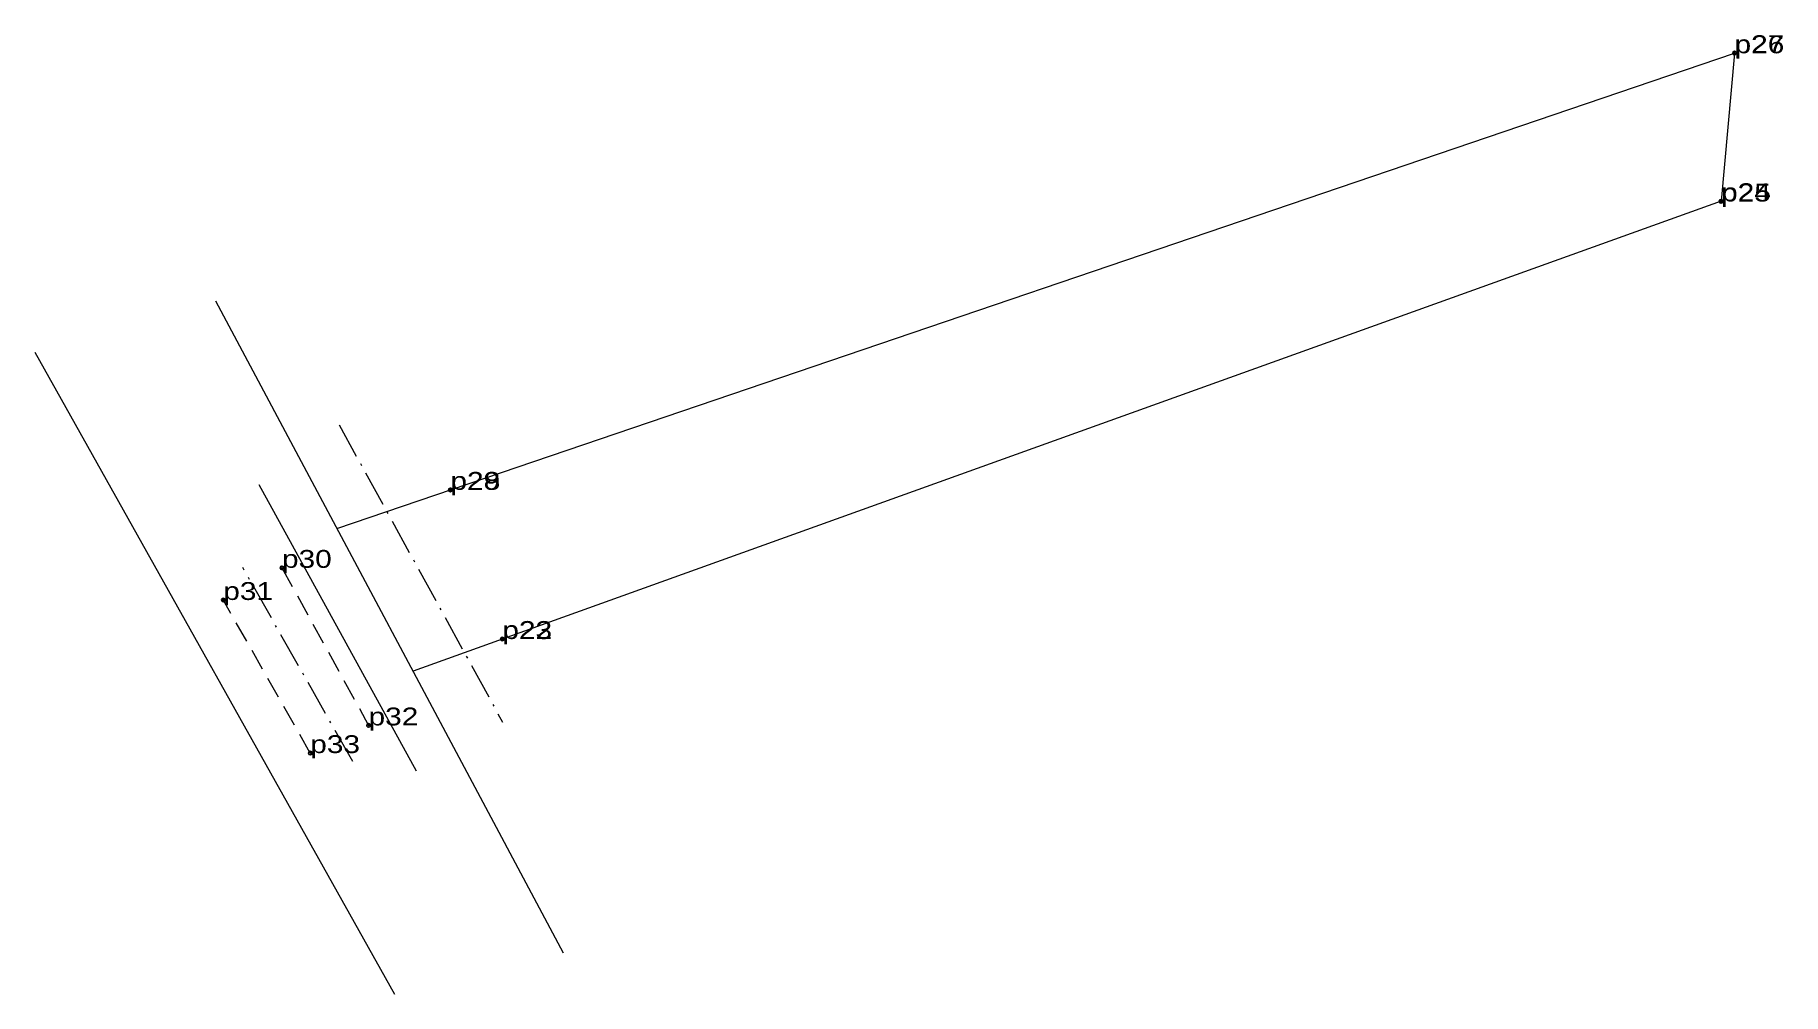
# Model space of a CAD drawing. Header units: metres. Extents: x 544392 to 544569, y 1834404 to 1834501.
import ezdxf

# ---------------------------------------------------------------- set-up
doc = ezdxf.new("R2010")
doc.units = ezdxf.units.M
doc.header["$LTSCALE"] = 0.72
doc.header["$PDMODE"] = 32
doc.header["$PDSIZE"] = 0.36
doc.linetypes.add('DOT_DASHED', pattern=[7.7, 5, -1.2, 0.3, -1.2])
doc.linetypes.add('MEDIUM_DASHED', pattern=[4.5, 3, -1.5])
for name, color, linetype, lineweight in [('10', 7, 'Continuous', 13), ('22', 7, 'MEDIUM_DASHED', 13), ('30', 7, 'DOT_DASHED', 13), ('31', 7, 'Continuous', 13), ('42', 7, 'Continuous', 13)]:
    doc.layers.add(name, color=color, linetype=linetype, lineweight=lineweight)
doc.layers.add('12', color=7, linetype='Continuous')
doc.layers.add('7', color=7, linetype='Continuous')

msp = doc.modelspace()

# ---------------------------------------------------------------- linework, layer by layer
at = {"layer": '10'}
msp.add_lwpolyline([(544422.88, 1834450.95), (544563.81, 1834498.88), (544562.46, 1834483.95), (544430.56, 1834436.56)], dxfattribs=at)
at = {"layer": '22', "linetype": 'DOT_DASHED'}
msp.add_line((544424.48, 1834427.45), (544413.38, 1834447), dxfattribs=at)
at = {"layer": '22'}
for p, q in [((544417.34, 1834446.97), (544426.07, 1834431.08)), ((544420.19, 1834428.29), (544411.42, 1834443.73))]:
    msp.add_line(p, q, dxfattribs=at)
at = {"layer": '30'}
msp.add_line((544423.1, 1834461.4), (544439.58, 1834431.41), dxfattribs=at)
at = {"layer": '31'}
msp.add_line((544415.01, 1834455.36), (544430.86, 1834426.51), dxfattribs=at)
at = {"layer": '42'}
for p, q in [((544445.74, 1834408.11), (544410.66, 1834473.86)), ((544392.43, 1834468.71), (544428.69, 1834403.99))]:
    msp.add_line(p, q, dxfattribs=at)
at = {"layer": '7'}
for p in [(544563.81, 1834498.88), (544563.82, 1834498.87), (544562.46, 1834483.95), (544562.46, 1834483.91), (544434.32, 1834454.83), (544434.33, 1834454.84), (544417.34, 1834446.97), (544411.42, 1834443.73), (544439.56, 1834439.79), (544426.07, 1834431.08), (544420.19, 1834428.29)]:
    msp.add_point(p, dxfattribs=at)

# ---------------------------------------------------------------- texts
at = {"layer": '12', "width": 1.25}
for s, p in [('p27', (544563.81, 1834498.88)), ('p26', (544563.82, 1834498.86)), ('p24', (544562.46, 1834483.95)), ('p25', (544562.46, 1834483.91)), ('p29', (544434.32, 1834454.83)), ('p28', (544434.33, 1834454.84)), ('p30', (544417.34, 1834446.97)), ('p31', (544411.42, 1834443.73)), ('p22', (544439.56, 1834439.8)), ('p23', (544439.56, 1834439.79)), ('p32', (544426.07, 1834431.08)), ('p33', (544420.19, 1834428.29))]:
    msp.add_text(s, height=1.8, dxfattribs=at).set_placement(p)

doc.saveas('drawing.dxf')
